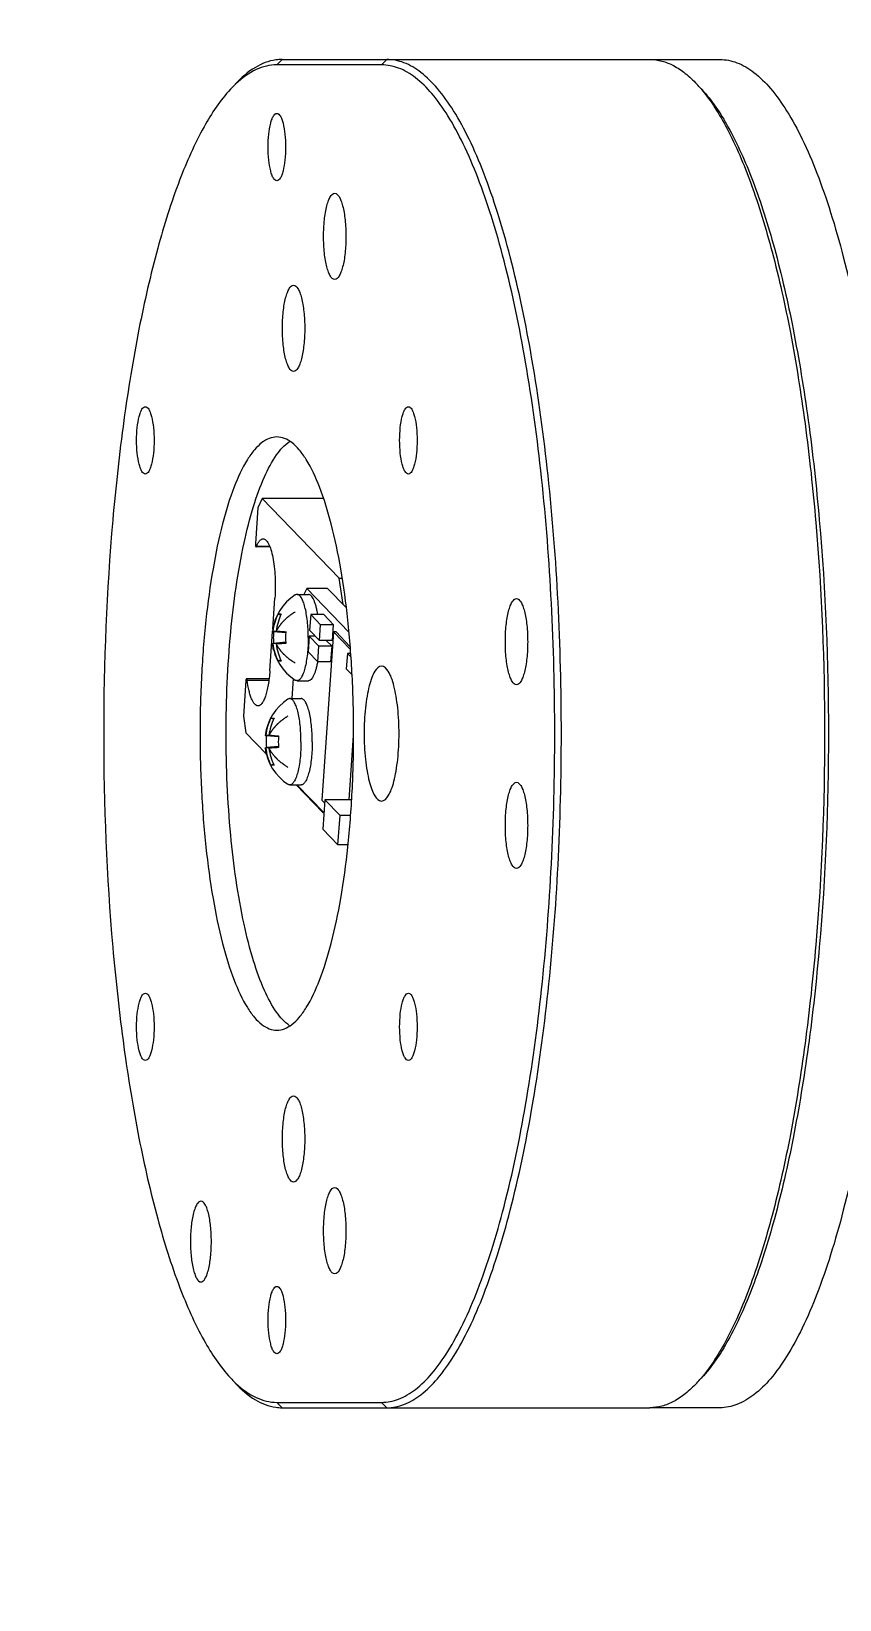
# Model space of a CAD drawing. Header units: millimetres. Extents: x 0 to 841, y 0 to 594.
# Drawn here: x 177.44 to 192.42, y 216 to 245.08 of the extents above; entities that cross this region are included whole.
import ezdxf

# ---------------------------------------------------------------- set-up
doc = ezdxf.new("R2010")
doc.units = ezdxf.units.MM
doc.header["$LTSCALE"] = 46.255
doc.layers.get('0').update_dxf_attribs({"linetype": 'CONTINUOUS'})
doc.layers.add('AXIS', color=7, linetype='CONTINUOUS')
doc.layers.add('COSMETIC', color=7, linetype='CONTINUOUS')
doc.styles.get("Standard").update_dxf_attribs({"font": 'txt', "width": 0.85})
doc.dimstyles.get("Standard").update_dxf_attribs({"dimtxt": 3.5, "dimasz": 3.5, "dimexe": 1.5, "dimexo": 1, "dimtad": 1, "dimtxsty": 'STANDARD', "dimcen": 0.09, "dimadec": 0, "dimazin": 0, "dimtol": 1, "dimtp": 0.01, "dimtm": 0.01, "dimtfac": 1, "dimtofl": 0, "dimtmove": 0, "dimatfit": 3, "dimfxl": 1, "dimtolj": 1, "dimarcsym": 0})

msp = doc.modelspace()

# ---------------------------------------------------------------- linework, layer by layer
at = {"color": 7, "linetype": 'CONTINUOUS'}
for p, q in [((181.988, 244.455), (182.084, 244.555)), ((183.929, 244.455), (181.988, 244.455)), ((182.084, 244.555), (188.903, 244.555)), ((183.929, 244.455), (184.025, 244.555)), ((181.715, 236.417), (181.635, 236.24)), ((183.141, 234.94), (181.715, 236.417)), ((182.853, 236.417), (181.715, 236.417)), ((181.635, 236.24), (181.59, 235.58)), ((181.858, 235.517), (181.602, 235.517)), ((181.854, 235.525), (181.609, 235.525)), ((182.541, 234.748), (182.49, 234.636)), ((183.323, 233.938), (182.541, 234.748)), ((182.927, 234.748), (182.541, 234.748)), ((183.27, 234.393), (182.927, 234.748)), ((183.214, 234.45), (183.141, 234.94)), ((183.141, 234.94), (183.199, 234.94)), ((181.911, 233.99), (181.951, 234.565)), ((182.362, 234.636), (182.571, 234.636)), ((182.06, 234.252), (182.012, 234.271)), ((182.615, 234.262), (182.595, 233.971)), ((182.796, 234.074), (182.615, 234.262)), ((182.856, 234.262), (182.615, 234.262)), ((183.038, 234.074), (182.856, 234.262)), ((181.858, 233.218), (181.908, 233.95)), ((182.152, 233.931), (181.914, 233.955)), ((182.152, 233.924), (181.928, 233.945)), ((182.152, 233.936), (181.976, 233.955)), ((182.587, 233.861), (182.567, 233.571)), ((182.768, 233.674), (182.587, 233.861)), ((182.701, 233.861), (182.587, 233.861)), ((182.595, 233.971), (182.776, 233.783)), ((182.776, 233.783), (182.796, 234.074)), ((183.038, 234.074), (182.796, 234.074)), ((183.036, 233.94), (182.819, 230.818)), ((183.017, 233.783), (183.038, 234.074)), ((183.346, 233.618), (183.036, 233.94)), ((183.084, 233.94), (183.036, 233.94)), ((183.342, 233.673), (183.084, 233.94)), ((182.152, 233.741), (181.914, 233.718)), ((182.152, 233.748), (181.928, 233.727)), ((182.152, 233.736), (181.976, 233.718)), ((182.567, 233.571), (182.748, 233.383)), ((182.748, 233.383), (182.768, 233.674)), ((183.01, 233.674), (182.768, 233.674)), ((183.017, 233.783), (182.776, 233.783)), ((183.01, 233.674), (182.904, 233.783)), ((182.99, 233.383), (183.01, 233.674)), ((183.295, 233.543), (183.275, 233.253)), ((183.356, 233.48), (183.295, 233.543)), ((183.352, 233.543), (183.295, 233.543)), ((182.06, 233.42), (182.012, 233.401)), ((182.99, 233.383), (182.748, 233.383)), ((183.275, 233.253), (183.381, 233.143)), ((181.413, 233.037), (181.367, 232.377)), ((181.426, 233.074), (181.844, 233.074)), ((181.437, 233.046), (181.84, 233.046)), ((182.29, 233.074), (182.265, 232.704)), ((182.362, 233.036), (182.571, 233.036)), ((182.228, 232.704), (182.437, 232.704)), ((181.367, 232.377), (181.413, 232.07)), ((181.413, 232.07), (181.792, 231.678)), ((181.926, 232.321), (181.878, 232.34)), ((182.018, 231.999), (181.78, 232.023)), ((182.018, 231.81), (181.78, 231.786)), ((182.018, 231.992), (181.794, 232.013)), ((182.018, 231.816), (181.794, 231.796)), ((182.018, 232.004), (181.842, 232.023)), ((182.018, 231.804), (181.842, 231.786)), ((183.327, 230.824), (183.41, 232.017)), ((181.926, 231.488), (181.878, 231.469)), ((182.228, 231.104), (182.437, 231.104)), ((182.346, 231.104), (182.84, 230.593)), ((182.36, 231.104), (182.862, 230.585)), ((182.819, 230.818), (182.874, 230.762)), ((182.84, 230.593), (182.844, 230.603)), ((182.878, 230.824), (182.841, 230.284)), ((183.158, 230.535), (182.878, 230.824)), ((183.371, 230.824), (182.878, 230.824)), ((182.84, 230.593), (182.853, 230.593)), ((183.12, 229.995), (183.158, 230.535)), ((183.349, 230.535), (183.158, 230.535)), ((182.841, 230.284), (183.12, 229.995)), ((183.306, 229.995), (183.12, 229.995)), ((181.988, 219.655), (182.084, 219.555)), ((181.988, 219.655), (183.929, 219.655)), ((182.084, 219.555), (188.903, 219.555)), ((183.929, 219.655), (184.025, 219.555))]:
    msp.add_line(p, q, dxfattribs=at)
for centre, radius, start, end in [((182.085, 243.71), 0.845, 90.0238, 97.8487), ((187.914, 242.373), 2.534, 40.2279, 42.9101), ((182.838, 233.836), 0.94, 122.8904, 172.895), ((182.855, 233.837), 0.948, 152.7254, 172.8537), ((182.955, 233.839), 0.986, 153.9986, 173.2611), ((182.863, 233.836), 0.941, 173.359, 179.9974), ((182.863, 233.836), 0.941, 180.0026, 186.641), ((183.31, 233.836), 1.162, 175.0637, 184.9363), ((183.304, 233.837), 1.156, 174.622, 175.0601), ((182.838, 233.836), 0.94, 187.105, 237.1096), ((182.855, 233.836), 0.948, 187.1463, 207.2746), ((182.955, 233.833), 0.986, 186.7389, 206.0014), ((183.304, 233.836), 1.156, 184.9399, 185.378), ((182.704, 231.904), 0.94, 122.8904, 172.895), ((182.721, 231.905), 0.948, 152.7254, 172.8537), ((182.821, 231.907), 0.986, 153.9986, 173.2611), ((182.704, 231.904), 0.94, 187.105, 237.1096), ((182.721, 231.904), 0.948, 187.1463, 207.2746), ((182.729, 231.904), 0.941, 173.359, 179.9974), ((182.729, 231.904), 0.941, 180.0026, 186.641), ((182.821, 231.901), 0.986, 186.7389, 206.0014), ((183.176, 231.904), 1.162, 175.0637, 184.9363), ((183.17, 231.905), 1.156, 174.622, 175.0601), ((183.17, 231.904), 1.156, 184.9399, 185.378), ((187.915, 221.737), 2.533, 317.0897, 319.772), ((182.085, 220.4), 0.845, 262.1517, 269.9762)]:
    msp.add_arc(centre, radius, start, end, dxfattribs=at)
for points, knots in [([(181.969, 244.547), (181.836, 244.529), (181.552, 244.416), (181.327, 244.216), (181.217, 244.098)], [0, 0, 0, 0, 0.454559, 1, 1, 1, 1]), ([(181.988, 244.455), (181.857, 244.455), (181.571, 244.383), (181.34, 244.208), (181.228, 244.103)], [0, 0, 0, 0, 0.460352, 1, 1, 1, 1]), ([(183.929, 219.655), (184.035, 219.655), (184.263, 219.701), (184.582, 219.895), (184.888, 220.201), (185.182, 220.618), (185.463, 221.142), (185.73, 221.769), (185.98, 222.493), (186.301, 223.629), (186.634, 225.242), (186.921, 227.364), (187.098, 229.664), (187.158, 232.055), (187.098, 234.446), (186.921, 236.747), (186.634, 238.868), (186.301, 240.481), (185.98, 241.617), (185.73, 242.341), (185.463, 242.968), (185.182, 243.492), (184.888, 243.909), (184.582, 244.215), (184.263, 244.409), (184.035, 244.455), (183.929, 244.455)], [0, 0, 0, 0, 0.011999, 0.025458, 0.041391, 0.060354, 0.082582, 0.108121, 0.136896, 0.168748, 0.240743, 0.321855, 0.409305, 0.5, 0.590695, 0.678144, 0.759257, 0.831252, 0.863104, 0.891879, 0.917418, 0.939646, 0.958609, 0.974542, 0.988001, 1, 1, 1, 1]), ([(184.025, 219.555), (184.133, 219.555), (184.363, 219.602), (184.684, 219.796), (184.992, 220.106), (185.288, 220.526), (185.572, 221.054), (185.841, 221.686), (186.093, 222.416), (186.417, 223.561), (186.753, 225.187), (187.042, 227.326), (187.221, 229.644), (187.281, 232.055), (187.221, 234.466), (187.042, 236.784), (186.753, 238.923), (186.417, 240.549), (186.093, 241.694), (185.841, 242.424), (185.572, 243.056), (185.288, 243.584), (184.992, 244.004), (184.684, 244.314), (184.363, 244.508), (184.133, 244.555), (184.025, 244.555)], [0, 0, 0, 0, 0.011999, 0.025458, 0.041391, 0.060354, 0.082583, 0.108122, 0.136896, 0.168748, 0.240744, 0.321856, 0.409305, 0.5, 0.590695, 0.678144, 0.759256, 0.831252, 0.863104, 0.891878, 0.917418, 0.939646, 0.958609, 0.974542, 0.988001, 1, 1, 1, 1]), ([(188.903, 244.555), (188.977, 244.555), (189.129, 244.534), (189.352, 244.444), (189.57, 244.296), (189.704, 244.169), (189.77, 244.098)], [0, 0, 0, 0, 0.219567, 0.452614, 0.710123, 1, 1, 1, 1]), ([(181.128, 244.002), (180.935, 243.794), (180.575, 243.248), (180.137, 242.251), (179.743, 240.991), (179.404, 239.501), (179.13, 237.817), (178.856, 235.318), (178.725, 232.055), (178.856, 228.792), (179.13, 226.293), (179.404, 224.609), (179.743, 223.119), (180.137, 221.859), (180.575, 220.862), (180.935, 220.316), (181.128, 220.108)], [0, 0, 0, 0, 0.03441, 0.078554, 0.132223, 0.194526, 0.264151, 0.3395, 0.5, 0.6605, 0.735849, 0.805474, 0.867777, 0.921446, 0.96559, 1, 1, 1, 1]), ([(181.228, 244.103), (181.22, 244.095), (181.185, 244.062), (181.152, 244.028), (181.128, 244.002)], [0, 0, 0, 0, 0.244564, 1, 1, 1, 1]), ([(189.849, 244.009), (190.037, 243.787), (190.387, 243.22), (190.816, 242.2), (191.201, 240.929), (191.531, 239.437), (191.797, 237.761), (192.063, 235.283), (192.19, 232.055), (192.063, 228.827), (191.797, 226.349), (191.531, 224.673), (191.201, 223.181), (190.816, 221.91), (190.387, 220.89), (190.037, 220.323), (189.849, 220.101)], [0, 0, 0, 0, 0.035446, 0.08037, 0.134466, 0.196834, 0.266198, 0.34102, 0.5, 0.65898, 0.733802, 0.803166, 0.865534, 0.91963, 0.964554, 1, 1, 1, 1]), ([(189.86, 244.002), (190.053, 243.794), (190.412, 243.248), (190.85, 242.251), (191.245, 240.991), (191.583, 239.501), (191.857, 237.817), (192.131, 235.318), (192.262, 232.055), (192.131, 228.792), (191.857, 226.293), (191.583, 224.609), (191.245, 223.119), (190.85, 221.859), (190.412, 220.862), (190.053, 220.316), (189.86, 220.108)], [0, 0, 0, 0, 0.03441, 0.078554, 0.132223, 0.194526, 0.264151, 0.3395, 0.5, 0.6605, 0.735849, 0.805474, 0.867777, 0.921446, 0.96559, 1, 1, 1, 1]), ([(181.047, 232.055), (181.047, 232.683), (181.099, 233.868), (181.294, 235.277), (181.534, 236.234), (181.731, 236.785), (181.947, 237.198), (182.128, 237.407), (182.223, 237.471)], [0, 0, 0, 0, 0.333239, 0.629237, 0.753165, 0.856922, 0.938938, 1, 1, 1, 1]), ([(181.59, 235.58), (181.589, 235.566), (181.59, 235.545), (181.594, 235.525), (181.599, 235.517), (181.602, 235.517)], [0, 0, 0, 0, 0.655762, 0.883755, 1, 1, 1, 1]), ([(181.609, 235.525), (181.617, 235.546), (181.634, 235.583), (181.664, 235.628), (181.696, 235.658), (181.721, 235.666), (181.732, 235.666)], [0, 0, 0, 0, 0.341764, 0.615754, 0.828167, 1, 1, 1, 1]), ([(181.732, 235.666), (181.741, 235.666), (181.76, 235.662), (181.786, 235.643), (181.811, 235.613), (181.845, 235.556), (181.882, 235.458), (181.916, 235.316), (181.941, 235.147), (181.956, 234.959), (181.961, 234.763), (181.956, 234.631), (181.951, 234.565)], [0, 0, 0, 0, 0.022701, 0.049036, 0.081292, 0.12051, 0.220521, 0.3474, 0.496067, 0.659701, 0.83044, 1, 1, 1, 1]), ([(181.602, 235.517), (181.603, 235.517), (181.606, 235.518), (181.608, 235.522), (181.609, 235.525)], [0, 0, 0, 0, 0.173936, 1, 1, 1, 1]), ([(182.362, 234.636), (182.356, 234.636), (182.344, 234.634), (182.333, 234.629), (182.328, 234.625)], [0, 0, 0, 0, 0.478696, 1, 1, 1, 1]), ([(182.569, 233.836), (182.569, 233.888), (182.566, 233.99), (182.555, 234.139), (182.536, 234.276), (182.511, 234.396), (182.485, 234.483), (182.461, 234.54), (182.443, 234.574), (182.424, 234.601), (182.404, 234.621), (182.383, 234.633), (182.369, 234.636), (182.362, 234.636)], [0, 0, 0, 0, 0.181403, 0.356305, 0.518537, 0.662534, 0.783744, 0.834825, 0.879283, 0.917211, 0.949081, 0.975998, 1, 1, 1, 1]), ([(182.746, 234.262), (182.742, 234.289), (182.732, 234.342), (182.715, 234.415), (182.695, 234.48), (182.673, 234.534), (182.65, 234.578), (182.626, 234.61), (182.6, 234.631), (182.58, 234.636), (182.571, 234.636)], [0, 0, 0, 0, 0.192233, 0.367462, 0.52349, 0.658679, 0.772181, 0.864414, 0.938074, 1, 1, 1, 1]), ([(182.012, 234.271), (182.015, 234.272), (182.023, 234.273), (182.042, 234.274), (182.057, 234.273), (182.069, 234.271)], [0, 0, 0, 0, 0.175553, 0.399857, 1, 1, 1, 1]), ([(181.905, 233.952), (181.906, 233.954), (181.91, 233.955), (181.913, 233.954), (181.914, 233.955)], [0, 0, 0, 0, 0.494071, 1, 1, 1, 1]), ([(181.928, 233.945), (181.924, 233.946), (181.919, 233.947), (181.912, 233.949), (181.908, 233.95), (181.905, 233.952), (181.905, 233.952)], [0, 0, 0, 0, 0.424191, 0.73014, 0.918777, 1, 1, 1, 1]), ([(181.976, 233.955), (182.001, 233.954), (182.06, 233.951), (182.119, 233.947), (182.153, 233.945)], [0, 0, 0, 0, 0.429894, 1, 1, 1, 1]), ([(182.569, 233.836), (182.569, 233.784), (182.566, 233.682), (182.555, 233.534), (182.536, 233.397), (182.511, 233.276), (182.485, 233.189), (182.461, 233.132), (182.443, 233.098), (182.424, 233.071), (182.404, 233.052), (182.383, 233.039), (182.369, 233.036), (182.362, 233.036)], [0, 0, 0, 0, 0.181403, 0.356305, 0.518537, 0.662534, 0.783744, 0.834825, 0.879283, 0.917211, 0.949081, 0.975998, 1, 1, 1, 1]), ([(181.905, 233.72), (181.905, 233.721), (181.908, 233.722), (181.912, 233.723), (181.919, 233.725), (181.924, 233.727), (181.928, 233.727)], [0, 0, 0, 0, 0.081225, 0.269864, 0.575813, 1, 1, 1, 1]), ([(181.914, 233.718), (181.913, 233.718), (181.91, 233.718), (181.906, 233.719), (181.905, 233.72)], [0, 0, 0, 0, 0.50593, 1, 1, 1, 1]), ([(182.153, 233.727), (182.119, 233.725), (182.06, 233.721), (182.001, 233.718), (181.976, 233.718)], [0, 0, 0, 0, 0.570106, 1, 1, 1, 1]), ([(181.858, 233.218), (181.854, 233.173), (181.847, 233.086), (181.829, 232.962), (181.807, 232.85), (181.78, 232.755), (181.75, 232.677), (181.717, 232.619), (181.681, 232.58), (181.652, 232.569), (181.639, 232.569)], [0, 0, 0, 0, 0.189348, 0.366192, 0.526316, 0.66617, 0.783097, 0.875857, 0.945817, 1, 1, 1, 1]), ([(182.069, 233.401), (182.057, 233.4), (182.042, 233.398), (182.023, 233.399), (182.015, 233.4), (182.012, 233.401)], [0, 0, 0, 0, 0.600143, 0.824447, 1, 1, 1, 1]), ([(182.743, 233.388), (182.738, 233.362), (182.728, 233.313), (182.711, 233.244), (182.692, 233.183), (182.67, 233.132), (182.648, 233.091), (182.624, 233.061), (182.599, 233.041), (182.58, 233.036), (182.571, 233.036)], [0, 0, 0, 0, 0.192073, 0.366828, 0.52227, 0.656947, 0.770192, 0.862583, 0.936932, 1, 1, 1, 1]), ([(183.929, 233.305), (183.877, 233.305), (183.8, 233.217), (183.743, 233.086), (183.694, 232.929), (183.656, 232.742), (183.616, 232.447), (183.605, 232.215), (183.605, 232.055)], [0, 0, 0, 0, 0.116673, 0.212572, 0.334372, 0.479079, 0.642072, 1, 1, 1, 1]), ([(184.252, 232.055), (184.252, 232.215), (184.241, 232.447), (184.201, 232.742), (184.163, 232.929), (184.115, 233.086), (184.057, 233.217), (183.981, 233.305), (183.929, 233.305)], [0, 0, 0, 0, 0.357928, 0.520921, 0.665628, 0.787428, 0.883327, 1, 1, 1, 1]), ([(181.426, 233.074), (181.424, 233.074), (181.42, 233.07), (181.415, 233.058), (181.414, 233.046), (181.413, 233.037)], [0, 0, 0, 0, 0.121711, 0.331859, 1, 1, 1, 1]), ([(181.437, 233.046), (181.436, 233.053), (181.435, 233.062), (181.429, 233.074), (181.426, 233.074)], [0, 0, 0, 0, 0.672425, 1, 1, 1, 1]), ([(181.639, 232.569), (181.628, 232.569), (181.604, 232.576), (181.574, 232.604), (181.545, 232.645), (181.518, 232.701), (181.493, 232.771), (181.462, 232.887), (181.446, 232.98), (181.437, 233.046)], [0, 0, 0, 0, 0.059171, 0.131292, 0.223347, 0.337688, 0.474278, 0.631743, 1, 1, 1, 1]), ([(182.362, 233.036), (182.356, 233.036), (182.344, 233.038), (182.333, 233.044), (182.328, 233.047)], [0, 0, 0, 0, 0.478696, 1, 1, 1, 1]), ([(182.228, 232.704), (182.222, 232.704), (182.21, 232.702), (182.199, 232.697), (182.194, 232.693)], [0, 0, 0, 0, 0.478696, 1, 1, 1, 1]), ([(182.435, 231.904), (182.435, 231.956), (182.432, 232.059), (182.421, 232.207), (182.402, 232.344), (182.378, 232.464), (182.351, 232.551), (182.327, 232.608), (182.309, 232.642), (182.29, 232.669), (182.27, 232.689), (182.249, 232.701), (182.235, 232.704), (182.228, 232.704)], [0, 0, 0, 0, 0.181403, 0.356305, 0.518537, 0.662534, 0.783744, 0.834825, 0.879283, 0.917211, 0.949081, 0.975998, 1, 1, 1, 1]), ([(182.644, 231.904), (182.644, 231.956), (182.642, 232.059), (182.63, 232.207), (182.612, 232.344), (182.587, 232.464), (182.56, 232.551), (182.536, 232.608), (182.518, 232.642), (182.499, 232.669), (182.479, 232.689), (182.459, 232.701), (182.444, 232.704), (182.437, 232.704)], [0, 0, 0, 0, 0.181403, 0.356305, 0.518537, 0.662534, 0.783744, 0.834825, 0.879283, 0.917211, 0.949081, 0.975998, 1, 1, 1, 1]), ([(182.223, 226.639), (182.128, 226.703), (181.947, 226.912), (181.731, 227.325), (181.534, 227.876), (181.294, 228.833), (181.099, 230.242), (181.047, 231.427), (181.047, 232.055)], [0, 0, 0, 0, 0.061062, 0.143078, 0.246835, 0.370763, 0.666761, 1, 1, 1, 1]), ([(181.878, 232.34), (181.881, 232.34), (181.889, 232.342), (181.908, 232.342), (181.923, 232.341), (181.935, 232.34)], [0, 0, 0, 0, 0.175553, 0.399857, 1, 1, 1, 1]), ([(183.605, 232.055), (183.605, 231.895), (183.616, 231.663), (183.656, 231.368), (183.694, 231.181), (183.743, 231.024), (183.8, 230.893), (183.877, 230.805), (183.929, 230.805)], [0, 0, 0, 0, 0.357928, 0.520921, 0.665628, 0.787428, 0.883327, 1, 1, 1, 1]), ([(183.929, 230.805), (183.981, 230.805), (184.057, 230.893), (184.115, 231.024), (184.163, 231.181), (184.201, 231.368), (184.241, 231.663), (184.252, 231.895), (184.252, 232.055)], [0, 0, 0, 0, 0.116673, 0.212572, 0.334372, 0.479079, 0.642072, 1, 1, 1, 1]), ([(181.771, 232.021), (181.772, 232.022), (181.776, 232.023), (181.779, 232.022), (181.78, 232.023)], [0, 0, 0, 0, 0.494071, 1, 1, 1, 1]), ([(181.794, 232.013), (181.79, 232.014), (181.785, 232.015), (181.778, 232.017), (181.774, 232.018), (181.771, 232.02), (181.771, 232.021)], [0, 0, 0, 0, 0.424191, 0.73014, 0.918777, 1, 1, 1, 1]), ([(181.771, 231.788), (181.771, 231.789), (181.774, 231.79), (181.778, 231.792), (181.785, 231.794), (181.79, 231.795), (181.794, 231.796)], [0, 0, 0, 0, 0.081225, 0.269864, 0.575813, 1, 1, 1, 1]), ([(181.78, 231.786), (181.779, 231.786), (181.776, 231.786), (181.772, 231.787), (181.771, 231.788)], [0, 0, 0, 0, 0.50593, 1, 1, 1, 1]), ([(181.842, 232.023), (181.867, 232.022), (181.926, 232.019), (181.985, 232.015), (182.019, 232.013)], [0, 0, 0, 0, 0.429894, 1, 1, 1, 1]), ([(182.019, 231.796), (181.985, 231.793), (181.926, 231.79), (181.867, 231.787), (181.842, 231.786)], [0, 0, 0, 0, 0.570106, 1, 1, 1, 1]), ([(182.435, 231.904), (182.435, 231.852), (182.432, 231.75), (182.421, 231.602), (182.402, 231.465), (182.378, 231.345), (182.351, 231.258), (182.327, 231.2), (182.309, 231.166), (182.29, 231.14), (182.27, 231.12), (182.249, 231.107), (182.235, 231.104), (182.228, 231.104)], [0, 0, 0, 0, 0.181403, 0.356305, 0.518537, 0.662534, 0.783744, 0.834825, 0.879283, 0.917211, 0.949081, 0.975998, 1, 1, 1, 1]), ([(182.644, 231.904), (182.644, 231.852), (182.642, 231.75), (182.63, 231.602), (182.612, 231.465), (182.587, 231.345), (182.56, 231.258), (182.536, 231.2), (182.518, 231.166), (182.499, 231.14), (182.479, 231.12), (182.459, 231.107), (182.444, 231.104), (182.437, 231.104)], [0, 0, 0, 0, 0.181403, 0.356305, 0.518537, 0.662534, 0.783744, 0.834825, 0.879283, 0.917211, 0.949081, 0.975998, 1, 1, 1, 1]), ([(181.935, 231.469), (181.923, 231.468), (181.908, 231.466), (181.889, 231.467), (181.881, 231.468), (181.878, 231.469)], [0, 0, 0, 0, 0.600143, 0.824447, 1, 1, 1, 1]), ([(182.228, 231.104), (182.222, 231.104), (182.21, 231.106), (182.199, 231.112), (182.194, 231.115)], [0, 0, 0, 0, 0.478696, 1, 1, 1, 1]), ([(181.128, 220.108), (181.136, 220.099), (181.169, 220.065), (181.202, 220.031), (181.228, 220.007)], [0, 0, 0, 0, 0.255525, 1, 1, 1, 1]), ([(181.217, 220.012), (181.327, 219.894), (181.552, 219.694), (181.836, 219.581), (181.969, 219.563)], [0, 0, 0, 0, 0.545436, 1, 1, 1, 1]), ([(181.228, 220.007), (181.34, 219.902), (181.571, 219.727), (181.857, 219.655), (181.988, 219.655)], [0, 0, 0, 0, 0.53965, 1, 1, 1, 1]), ([(189.77, 220.012), (189.704, 219.941), (189.57, 219.814), (189.352, 219.666), (189.129, 219.576), (188.977, 219.555), (188.903, 219.555)], [0, 0, 0, 0, 0.28988, 0.547392, 0.780436, 1, 1, 1, 1])]:
    msp.add_open_spline(points, degree=3, knots=knots, dxfattribs=at)
at = {"layer": 'AXIS', "color": 7, "linetype": 'CONTINUOUS'}
for p, q in [((184.025, 244.555), (190.198, 244.555)), ((190.198, 219.555), (188.903, 219.555))]:
    msp.add_line(p, q, dxfattribs=at)
for points, knots in [([(190.198, 244.555), (190.306, 244.555), (190.535, 244.508), (190.857, 244.314), (191.165, 244.004), (191.461, 243.584), (191.745, 243.056), (192.014, 242.424), (192.266, 241.694), (192.59, 240.549), (192.925, 238.923), (193.215, 236.784), (193.393, 234.466), (193.454, 232.055), (193.393, 229.644), (193.215, 227.326), (192.925, 225.187), (192.59, 223.561), (192.266, 222.416), (192.014, 221.686), (191.745, 221.054), (191.461, 220.526), (191.165, 220.106), (190.857, 219.796), (190.535, 219.602), (190.306, 219.555), (190.198, 219.555)], [0, 0, 0, 0, 0.012, 0.025458, 0.041393, 0.060355, 0.082583, 0.108123, 0.136897, 0.168749, 0.240745, 0.321856, 0.409305, 0.5, 0.590695, 0.678144, 0.759255, 0.831251, 0.863103, 0.891877, 0.917417, 0.939645, 0.958607, 0.974542, 0.988, 1, 1, 1, 1]), ([(181.826, 242.93), (181.826, 243.01), (181.833, 243.159), (181.86, 243.332), (181.895, 243.445), (181.923, 243.511), (181.962, 243.555), (181.988, 243.555)], [0, 0, 0, 0, 0.35802, 0.665558, 0.787381, 0.883307, 1, 1, 1, 1]), ([(181.988, 243.555), (182.014, 243.555), (182.052, 243.511), (182.081, 243.445), (182.115, 243.332), (182.142, 243.159), (182.149, 243.01), (182.149, 242.93)], [0, 0, 0, 0, 0.116693, 0.212619, 0.334442, 0.64198, 1, 1, 1, 1]), ([(181.988, 242.305), (181.962, 242.305), (181.923, 242.349), (181.895, 242.415), (181.86, 242.528), (181.833, 242.701), (181.826, 242.85), (181.826, 242.93)], [0, 0, 0, 0, 0.116693, 0.212619, 0.334442, 0.64198, 1, 1, 1, 1]), ([(182.149, 242.93), (182.149, 242.85), (182.142, 242.701), (182.115, 242.528), (182.081, 242.415), (182.052, 242.349), (182.014, 242.305), (181.988, 242.305)], [0, 0, 0, 0, 0.35802, 0.665558, 0.787381, 0.883307, 1, 1, 1, 1]), ([(182.853, 241.273), (182.853, 241.376), (182.86, 241.524), (182.886, 241.713), (182.91, 241.833), (182.941, 241.933), (182.978, 242.017), (183.027, 242.073), (183.06, 242.073)], [0, 0, 0, 0, 0.357937, 0.52092, 0.665629, 0.787424, 0.883317, 1, 1, 1, 1]), ([(183.06, 242.073), (183.094, 242.073), (183.142, 242.017), (183.179, 241.933), (183.21, 241.833), (183.235, 241.713), (183.26, 241.524), (183.267, 241.376), (183.267, 241.273)], [0, 0, 0, 0, 0.116683, 0.212576, 0.334371, 0.47908, 0.642063, 1, 1, 1, 1]), ([(183.06, 240.473), (183.027, 240.473), (182.978, 240.53), (182.941, 240.614), (182.91, 240.714), (182.886, 240.834), (182.86, 241.022), (182.853, 241.171), (182.853, 241.273)], [0, 0, 0, 0, 0.116683, 0.212576, 0.334371, 0.47908, 0.642063, 1, 1, 1, 1]), ([(183.267, 241.273), (183.267, 241.171), (183.26, 241.022), (183.235, 240.834), (183.21, 240.714), (183.179, 240.614), (183.142, 240.53), (183.094, 240.473), (183.06, 240.473)], [0, 0, 0, 0, 0.357937, 0.52092, 0.665629, 0.787424, 0.883317, 1, 1, 1, 1]), ([(182.09, 239.57), (182.09, 239.672), (182.097, 239.821), (182.122, 240.01), (182.147, 240.129), (182.178, 240.23), (182.215, 240.314), (182.263, 240.37), (182.297, 240.37)], [0, 0, 0, 0, 0.357937, 0.52092, 0.665629, 0.787424, 0.883317, 1, 1, 1, 1]), ([(182.297, 240.37), (182.33, 240.37), (182.379, 240.314), (182.416, 240.23), (182.447, 240.129), (182.471, 240.01), (182.497, 239.821), (182.504, 239.672), (182.504, 239.57)], [0, 0, 0, 0, 0.116683, 0.212576, 0.334371, 0.47908, 0.642063, 1, 1, 1, 1]), ([(182.297, 238.77), (182.263, 238.77), (182.215, 238.826), (182.178, 238.91), (182.147, 239.01), (182.122, 239.13), (182.097, 239.319), (182.09, 239.468), (182.09, 239.57)], [0, 0, 0, 0, 0.116683, 0.212576, 0.334371, 0.47908, 0.642063, 1, 1, 1, 1]), ([(182.504, 239.57), (182.504, 239.468), (182.497, 239.319), (182.471, 239.13), (182.447, 239.01), (182.416, 238.91), (182.379, 238.826), (182.33, 238.77), (182.297, 238.77)], [0, 0, 0, 0, 0.357937, 0.52092, 0.665629, 0.787424, 0.883317, 1, 1, 1, 1]), ([(179.388, 237.493), (179.388, 237.572), (179.396, 237.721), (179.422, 237.894), (179.457, 238.008), (179.486, 238.074), (179.524, 238.117), (179.55, 238.117)], [0, 0, 0, 0, 0.35802, 0.665558, 0.787381, 0.883307, 1, 1, 1, 1]), ([(179.55, 238.117), (179.576, 238.117), (179.614, 238.074), (179.643, 238.008), (179.678, 237.894), (179.704, 237.721), (179.712, 237.572), (179.712, 237.493)], [0, 0, 0, 0, 0.116693, 0.212619, 0.334442, 0.64198, 1, 1, 1, 1]), ([(184.263, 237.493), (184.263, 237.572), (184.271, 237.721), (184.297, 237.894), (184.332, 238.008), (184.361, 238.074), (184.399, 238.117), (184.425, 238.117)], [0, 0, 0, 0, 0.35802, 0.665558, 0.787381, 0.883307, 1, 1, 1, 1]), ([(184.425, 238.117), (184.451, 238.117), (184.489, 238.074), (184.518, 238.008), (184.553, 237.894), (184.579, 237.721), (184.587, 237.572), (184.587, 237.493)], [0, 0, 0, 0, 0.116693, 0.212619, 0.334442, 0.64198, 1, 1, 1, 1]), ([(179.55, 236.868), (179.524, 236.868), (179.486, 236.911), (179.457, 236.977), (179.422, 237.091), (179.396, 237.264), (179.388, 237.413), (179.388, 237.493)], [0, 0, 0, 0, 0.116693, 0.212619, 0.334442, 0.64198, 1, 1, 1, 1]), ([(179.712, 237.493), (179.712, 237.413), (179.704, 237.264), (179.678, 237.091), (179.643, 236.977), (179.614, 236.911), (179.576, 236.868), (179.55, 236.868)], [0, 0, 0, 0, 0.35802, 0.665558, 0.787381, 0.883307, 1, 1, 1, 1]), ([(181.988, 237.555), (181.94, 237.555), (181.839, 237.535), (181.698, 237.449), (181.562, 237.313), (181.374, 237.045), (181.165, 236.585), (180.958, 235.904), (180.788, 235.077), (180.66, 234.136), (180.582, 233.116), (180.564, 232.413), (180.564, 232.055)], [0, 0, 0, 0, 0.024004, 0.050925, 0.082797, 0.12073, 0.216176, 0.337398, 0.481409, 0.643659, 0.818579, 1, 1, 1, 1]), ([(183.411, 232.055), (183.411, 232.413), (183.393, 233.116), (183.315, 234.136), (183.188, 235.077), (183.017, 235.904), (182.81, 236.585), (182.601, 237.045), (182.413, 237.313), (182.278, 237.449), (182.136, 237.535), (182.035, 237.555), (181.988, 237.555)], [0, 0, 0, 0, 0.181421, 0.356341, 0.518591, 0.662602, 0.783824, 0.87927, 0.917203, 0.949075, 0.975996, 1, 1, 1, 1]), ([(184.425, 236.868), (184.399, 236.868), (184.361, 236.911), (184.332, 236.977), (184.297, 237.091), (184.271, 237.264), (184.263, 237.413), (184.263, 237.493)], [0, 0, 0, 0, 0.116693, 0.212619, 0.334442, 0.64198, 1, 1, 1, 1]), ([(184.587, 237.493), (184.587, 237.413), (184.579, 237.264), (184.553, 237.091), (184.518, 236.977), (184.489, 236.911), (184.451, 236.868), (184.425, 236.868)], [0, 0, 0, 0, 0.35802, 0.665558, 0.787381, 0.883307, 1, 1, 1, 1]), ([(186.222, 233.758), (186.222, 233.861), (186.229, 234.01), (186.255, 234.198), (186.279, 234.318), (186.31, 234.418), (186.347, 234.502), (186.396, 234.558), (186.429, 234.558)], [0, 0, 0, 0, 0.357937, 0.52092, 0.665629, 0.787424, 0.883317, 1, 1, 1, 1]), ([(186.429, 234.558), (186.462, 234.558), (186.511, 234.502), (186.548, 234.418), (186.579, 234.318), (186.604, 234.198), (186.629, 234.01), (186.636, 233.861), (186.636, 233.758)], [0, 0, 0, 0, 0.116683, 0.212576, 0.334371, 0.47908, 0.642063, 1, 1, 1, 1]), ([(186.429, 232.958), (186.396, 232.958), (186.347, 233.015), (186.31, 233.099), (186.279, 233.199), (186.255, 233.319), (186.229, 233.507), (186.222, 233.656), (186.222, 233.758)], [0, 0, 0, 0, 0.116683, 0.212576, 0.334371, 0.47908, 0.642063, 1, 1, 1, 1]), ([(186.636, 233.758), (186.636, 233.656), (186.629, 233.507), (186.604, 233.319), (186.579, 233.199), (186.548, 233.099), (186.511, 233.015), (186.462, 232.958), (186.429, 232.958)], [0, 0, 0, 0, 0.357937, 0.52092, 0.665629, 0.787424, 0.883317, 1, 1, 1, 1]), ([(180.564, 232.055), (180.564, 231.697), (180.582, 230.994), (180.66, 229.974), (180.788, 229.033), (180.958, 228.206), (181.165, 227.525), (181.374, 227.065), (181.562, 226.797), (181.698, 226.661), (181.839, 226.575), (181.94, 226.555), (181.988, 226.555)], [0, 0, 0, 0, 0.181421, 0.356341, 0.518591, 0.662602, 0.783824, 0.87927, 0.917203, 0.949075, 0.975996, 1, 1, 1, 1]), ([(181.988, 226.555), (182.035, 226.555), (182.136, 226.575), (182.278, 226.661), (182.413, 226.797), (182.601, 227.065), (182.81, 227.525), (183.017, 228.206), (183.188, 229.033), (183.315, 229.974), (183.393, 230.994), (183.411, 231.697), (183.411, 232.055)], [0, 0, 0, 0, 0.024004, 0.050925, 0.082797, 0.12073, 0.216176, 0.337398, 0.481409, 0.643659, 0.818579, 1, 1, 1, 1]), ([(186.222, 230.352), (186.222, 230.454), (186.229, 230.603), (186.255, 230.791), (186.279, 230.911), (186.31, 231.011), (186.347, 231.095), (186.396, 231.152), (186.429, 231.152)], [0, 0, 0, 0, 0.357937, 0.52092, 0.665629, 0.787424, 0.883317, 1, 1, 1, 1]), ([(186.429, 231.152), (186.462, 231.152), (186.511, 231.095), (186.548, 231.011), (186.579, 230.911), (186.604, 230.791), (186.629, 230.603), (186.636, 230.454), (186.636, 230.352)], [0, 0, 0, 0, 0.116683, 0.212576, 0.334371, 0.47908, 0.642063, 1, 1, 1, 1]), ([(186.429, 229.552), (186.396, 229.552), (186.347, 229.608), (186.31, 229.692), (186.279, 229.792), (186.255, 229.912), (186.229, 230.1), (186.222, 230.249), (186.222, 230.352)], [0, 0, 0, 0, 0.116683, 0.212576, 0.334371, 0.47908, 0.642063, 1, 1, 1, 1]), ([(186.636, 230.352), (186.636, 230.249), (186.629, 230.1), (186.604, 229.912), (186.579, 229.792), (186.548, 229.692), (186.511, 229.608), (186.462, 229.552), (186.429, 229.552)], [0, 0, 0, 0, 0.357937, 0.52092, 0.665629, 0.787424, 0.883317, 1, 1, 1, 1]), ([(179.388, 226.618), (179.388, 226.697), (179.396, 226.846), (179.422, 227.019), (179.457, 227.133), (179.486, 227.199), (179.524, 227.242), (179.55, 227.242)], [0, 0, 0, 0, 0.35802, 0.665558, 0.787381, 0.883307, 1, 1, 1, 1]), ([(179.55, 227.242), (179.576, 227.242), (179.614, 227.199), (179.643, 227.133), (179.678, 227.019), (179.704, 226.846), (179.712, 226.697), (179.712, 226.618)], [0, 0, 0, 0, 0.116693, 0.212619, 0.334442, 0.64198, 1, 1, 1, 1]), ([(184.263, 226.618), (184.263, 226.697), (184.271, 226.846), (184.297, 227.019), (184.332, 227.133), (184.361, 227.199), (184.399, 227.242), (184.425, 227.242)], [0, 0, 0, 0, 0.35802, 0.665558, 0.787381, 0.883307, 1, 1, 1, 1]), ([(184.425, 227.242), (184.451, 227.242), (184.489, 227.199), (184.518, 227.133), (184.553, 227.019), (184.579, 226.846), (184.587, 226.697), (184.587, 226.618)], [0, 0, 0, 0, 0.116693, 0.212619, 0.334442, 0.64198, 1, 1, 1, 1]), ([(179.55, 225.993), (179.524, 225.993), (179.486, 226.036), (179.457, 226.102), (179.422, 226.216), (179.396, 226.389), (179.388, 226.538), (179.388, 226.618)], [0, 0, 0, 0, 0.116693, 0.212619, 0.334442, 0.64198, 1, 1, 1, 1]), ([(179.712, 226.618), (179.712, 226.538), (179.704, 226.389), (179.678, 226.216), (179.643, 226.102), (179.614, 226.036), (179.576, 225.993), (179.55, 225.993)], [0, 0, 0, 0, 0.35802, 0.665558, 0.787381, 0.883307, 1, 1, 1, 1]), ([(184.425, 225.993), (184.399, 225.993), (184.361, 226.036), (184.332, 226.102), (184.297, 226.216), (184.271, 226.389), (184.263, 226.538), (184.263, 226.618)], [0, 0, 0, 0, 0.116693, 0.212619, 0.334442, 0.64198, 1, 1, 1, 1]), ([(184.587, 226.618), (184.587, 226.538), (184.579, 226.389), (184.553, 226.216), (184.518, 226.102), (184.489, 226.036), (184.451, 225.993), (184.425, 225.993)], [0, 0, 0, 0, 0.35802, 0.665558, 0.787381, 0.883307, 1, 1, 1, 1]), ([(182.09, 224.54), (182.09, 224.642), (182.097, 224.791), (182.122, 224.98), (182.147, 225.1), (182.178, 225.2), (182.215, 225.284), (182.263, 225.34), (182.297, 225.34)], [0, 0, 0, 0, 0.357937, 0.52092, 0.665629, 0.787424, 0.883317, 1, 1, 1, 1]), ([(182.297, 225.34), (182.33, 225.34), (182.379, 225.284), (182.416, 225.2), (182.447, 225.1), (182.471, 224.98), (182.497, 224.791), (182.504, 224.642), (182.504, 224.54)], [0, 0, 0, 0, 0.116683, 0.212576, 0.334371, 0.47908, 0.642063, 1, 1, 1, 1]), ([(182.297, 223.74), (182.263, 223.74), (182.215, 223.796), (182.178, 223.88), (182.147, 223.981), (182.122, 224.1), (182.097, 224.289), (182.09, 224.438), (182.09, 224.54)], [0, 0, 0, 0, 0.116683, 0.212576, 0.334371, 0.47908, 0.642063, 1, 1, 1, 1]), ([(182.504, 224.54), (182.504, 224.438), (182.497, 224.289), (182.471, 224.1), (182.447, 223.981), (182.416, 223.88), (182.379, 223.796), (182.33, 223.74), (182.297, 223.74)], [0, 0, 0, 0, 0.357937, 0.52092, 0.665629, 0.787424, 0.883317, 1, 1, 1, 1]), ([(182.853, 222.837), (182.853, 222.939), (182.86, 223.088), (182.886, 223.276), (182.91, 223.396), (182.941, 223.496), (182.978, 223.58), (183.027, 223.637), (183.06, 223.637)], [0, 0, 0, 0, 0.357937, 0.52092, 0.665629, 0.787424, 0.883317, 1, 1, 1, 1]), ([(183.06, 223.637), (183.094, 223.637), (183.142, 223.58), (183.179, 223.496), (183.21, 223.396), (183.235, 223.276), (183.26, 223.088), (183.267, 222.939), (183.267, 222.837)], [0, 0, 0, 0, 0.116683, 0.212576, 0.334371, 0.47908, 0.642063, 1, 1, 1, 1]), ([(180.58, 223.387), (180.549, 223.387), (180.503, 223.334), (180.469, 223.255), (180.427, 223.119), (180.395, 222.911), (180.386, 222.733), (180.386, 222.637)], [0, 0, 0, 0, 0.116693, 0.212619, 0.334442, 0.64198, 1, 1, 1, 1]), ([(180.774, 222.637), (180.774, 222.733), (180.765, 222.911), (180.734, 223.119), (180.692, 223.255), (180.657, 223.334), (180.611, 223.387), (180.58, 223.387)], [0, 0, 0, 0, 0.35802, 0.665558, 0.787381, 0.883307, 1, 1, 1, 1]), ([(183.06, 222.037), (183.027, 222.037), (182.978, 222.093), (182.941, 222.177), (182.91, 222.277), (182.886, 222.397), (182.86, 222.586), (182.853, 222.734), (182.853, 222.837)], [0, 0, 0, 0, 0.116683, 0.212576, 0.334371, 0.47908, 0.642063, 1, 1, 1, 1]), ([(183.267, 222.837), (183.267, 222.734), (183.26, 222.586), (183.235, 222.397), (183.21, 222.277), (183.179, 222.177), (183.142, 222.093), (183.094, 222.037), (183.06, 222.037)], [0, 0, 0, 0, 0.357937, 0.52092, 0.665629, 0.787424, 0.883317, 1, 1, 1, 1]), ([(180.386, 222.637), (180.386, 222.541), (180.395, 222.363), (180.427, 222.155), (180.469, 222.018), (180.503, 221.94), (180.549, 221.887), (180.58, 221.887)], [0, 0, 0, 0, 0.35802, 0.665558, 0.787381, 0.883307, 1, 1, 1, 1]), ([(180.58, 221.887), (180.611, 221.887), (180.657, 221.94), (180.692, 222.018), (180.734, 222.155), (180.765, 222.363), (180.774, 222.541), (180.774, 222.637)], [0, 0, 0, 0, 0.116693, 0.212619, 0.334442, 0.64198, 1, 1, 1, 1]), ([(181.826, 221.18), (181.826, 221.26), (181.833, 221.409), (181.86, 221.582), (181.895, 221.695), (181.923, 221.761), (181.962, 221.805), (181.988, 221.805)], [0, 0, 0, 0, 0.35802, 0.665558, 0.787381, 0.883307, 1, 1, 1, 1]), ([(181.988, 221.805), (182.014, 221.805), (182.052, 221.761), (182.081, 221.695), (182.115, 221.582), (182.142, 221.409), (182.149, 221.26), (182.149, 221.18)], [0, 0, 0, 0, 0.116693, 0.212619, 0.334442, 0.64198, 1, 1, 1, 1]), ([(181.988, 220.555), (181.962, 220.555), (181.923, 220.599), (181.895, 220.665), (181.86, 220.778), (181.833, 220.951), (181.826, 221.1), (181.826, 221.18)], [0, 0, 0, 0, 0.116693, 0.212619, 0.334442, 0.64198, 1, 1, 1, 1]), ([(182.149, 221.18), (182.149, 221.1), (182.142, 220.951), (182.115, 220.778), (182.081, 220.665), (182.052, 220.599), (182.014, 220.555), (181.988, 220.555)], [0, 0, 0, 0, 0.35802, 0.665558, 0.787381, 0.883307, 1, 1, 1, 1])]:
    msp.add_open_spline(points, degree=3, knots=knots, dxfattribs=at)
at = {"layer": 'COSMETIC', "color": 7, "linetype": 'CONTINUOUS'}
for points, knots in [([(182.326, 234.311), (182.317, 234.305), (182.303, 234.296), (182.284, 234.283), (182.272, 234.276), (182.263, 234.27), (182.257, 234.266), (182.253, 234.263), (182.251, 234.261), (182.248, 234.26), (182.246, 234.258), (182.239, 234.253), (182.229, 234.245), (182.217, 234.235), (182.204, 234.225), (182.194, 234.217), (182.187, 234.212), (182.185, 234.21), (182.183, 234.209), (182.18, 234.207), (182.177, 234.203), (182.172, 234.199), (182.164, 234.191), (182.154, 234.182), (182.144, 234.173), (182.136, 234.165), (182.13, 234.16), (182.125, 234.155), (182.121, 234.152), (182.119, 234.15), (182.118, 234.149), (182.116, 234.147), (182.115, 234.145), (182.112, 234.142), (182.107, 234.137), (182.102, 234.131), (182.095, 234.124), (182.087, 234.114), (182.078, 234.105), (182.071, 234.097), (182.067, 234.092), (182.064, 234.089), (182.062, 234.087), (182.061, 234.085), (182.059, 234.083), (182.055, 234.076), (182.048, 234.067), (182.039, 234.055), (182.031, 234.045), (182.025, 234.036), (182.021, 234.031), (182.018, 234.027), (182.016, 234.025), (182.015, 234.022), (182.014, 234.02), (182.011, 234.017), (182.008, 234.011), (182.004, 234.003), (181.997, 233.993), (181.988, 233.976), (181.98, 233.963), (181.976, 233.955)], [0, 0, 0, 0, 0.0625, 0.09375, 0.125, 0.140625, 0.15625, 0.164062, 0.167969, 0.171875, 0.179688, 0.1875, 0.21875, 0.25, 0.28125, 0.3125, 0.320312, 0.328125, 0.332031, 0.335938, 0.34375, 0.359375, 0.375, 0.40625, 0.4375, 0.453125, 0.46875, 0.484375, 0.492188, 0.496094, 0.5, 0.503906, 0.507812, 0.515625, 0.53125, 0.546875, 0.5625, 0.59375, 0.625, 0.640625, 0.65625, 0.664062, 0.667969, 0.671875, 0.679688, 0.6875, 0.71875, 0.75, 0.78125, 0.796875, 0.8125, 0.820312, 0.828125, 0.832031, 0.835938, 0.84375, 0.859375, 0.875, 0.90625, 0.9375, 1, 1, 1, 1]), ([(181.923, 234.049), (181.922, 234.045), (181.921, 234.04), (181.92, 234.032), (181.919, 234.026), (181.918, 234.02), (181.917, 234.014), (181.917, 234.008), (181.916, 234.003), (181.916, 233.997), (181.915, 233.991), (181.915, 233.985), (181.915, 233.979), (181.914, 233.973), (181.914, 233.965), (181.914, 233.959), (181.914, 233.955)], [0, 0, 0, 0, 0.125, 0.1875, 0.25, 0.3125, 0.375, 0.4375, 0.5, 0.5625, 0.625, 0.6875, 0.75, 0.8125, 0.875, 1, 1, 1, 1]), ([(181.928, 234.072), (181.928, 234.071), (181.928, 234.071), (181.928, 234.07), (181.928, 234.07), (181.928, 234.069), (181.927, 234.069), (181.927, 234.068), (181.927, 234.067), (181.927, 234.066), (181.926, 234.064), (181.926, 234.063), (181.926, 234.062), (181.926, 234.061), (181.926, 234.061), (181.925, 234.061), (181.925, 234.06), (181.925, 234.06), (181.925, 234.06), (181.925, 234.059), (181.925, 234.059), (181.925, 234.058), (181.925, 234.058), (181.925, 234.057), (181.924, 234.056), (181.924, 234.055), (181.924, 234.052), (181.923, 234.051), (181.923, 234.049)], [0, 0, 0, 0, 0.0625, 0.125, 0.15625, 0.171875, 0.1875, 0.21875, 0.25, 0.3125, 0.375, 0.4375, 0.46875, 0.484375, 0.5, 0.515625, 0.53125, 0.5625, 0.59375, 0.625, 0.65625, 0.671875, 0.6875, 0.71875, 0.75, 0.8125, 0.875, 1, 1, 1, 1]), ([(181.923, 233.624), (181.923, 233.625), (181.922, 233.628), (181.921, 233.633), (181.921, 233.635), (181.92, 233.637), (181.92, 233.639), (181.92, 233.642), (181.919, 233.645), (181.918, 233.65), (181.918, 233.656), (181.917, 233.662), (181.916, 233.668), (181.916, 233.674), (181.915, 233.68), (181.915, 233.686), (181.915, 233.691), (181.915, 233.695), (181.914, 233.697), (181.914, 233.699), (181.914, 233.701), (181.914, 233.705), (181.914, 233.711), (181.914, 233.715), (181.914, 233.718)], [0, 0, 0, 0, 0.0625, 0.125, 0.15625, 0.171875, 0.1875, 0.21875, 0.25, 0.3125, 0.375, 0.4375, 0.5, 0.5625, 0.625, 0.6875, 0.75, 0.78125, 0.8125, 0.828125, 0.84375, 0.875, 0.9375, 1, 1, 1, 1]), ([(181.928, 233.601), (181.928, 233.601), (181.928, 233.602), (181.928, 233.602), (181.928, 233.603), (181.928, 233.603), (181.927, 233.604), (181.927, 233.604), (181.927, 233.605), (181.927, 233.607), (181.926, 233.608), (181.926, 233.61), (181.926, 233.611), (181.926, 233.611), (181.926, 233.612), (181.925, 233.612), (181.925, 233.612), (181.925, 233.612), (181.925, 233.613), (181.925, 233.613), (181.925, 233.614), (181.925, 233.614), (181.925, 233.615), (181.925, 233.615), (181.924, 233.616), (181.924, 233.617), (181.924, 233.618), (181.924, 233.621), (181.923, 233.622), (181.923, 233.624)], [0, 0, 0, 0, 0.0625, 0.125, 0.15625, 0.171875, 0.1875, 0.21875, 0.25, 0.3125, 0.375, 0.4375, 0.46875, 0.484375, 0.5, 0.515625, 0.53125, 0.5625, 0.59375, 0.625, 0.65625, 0.671875, 0.6875, 0.71875, 0.75, 0.8125, 0.84375, 0.875, 1, 1, 1, 1]), ([(182.326, 233.361), (182.317, 233.367), (182.303, 233.377), (182.284, 233.389), (182.272, 233.397), (182.263, 233.403), (182.257, 233.407), (182.253, 233.409), (182.251, 233.411), (182.248, 233.413), (182.246, 233.415), (182.239, 233.42), (182.229, 233.427), (182.217, 233.437), (182.204, 233.448), (182.194, 233.455), (182.187, 233.46), (182.185, 233.462), (182.183, 233.464), (182.18, 233.466), (182.177, 233.469), (182.172, 233.474), (182.164, 233.481), (182.154, 233.49), (182.144, 233.5), (182.136, 233.507), (182.13, 233.513), (182.125, 233.517), (182.121, 233.521), (182.119, 233.523), (182.118, 233.524), (182.116, 233.525), (182.115, 233.527), (182.112, 233.531), (182.107, 233.535), (182.102, 233.541), (182.095, 233.549), (182.087, 233.558), (182.078, 233.568), (182.071, 233.575), (182.067, 233.58), (182.064, 233.583), (182.062, 233.585), (182.061, 233.587), (182.059, 233.59), (182.055, 233.596), (182.048, 233.605), (182.039, 233.618), (182.031, 233.628), (182.025, 233.636), (182.021, 233.641), (182.018, 233.645), (182.016, 233.648), (182.015, 233.65), (182.014, 233.652), (182.011, 233.656), (182.008, 233.661), (182.004, 233.669), (181.997, 233.68), (181.988, 233.697), (181.98, 233.709), (181.976, 233.718)], [0, 0, 0, 0, 0.0625, 0.09375, 0.125, 0.140625, 0.15625, 0.164062, 0.167969, 0.171875, 0.179688, 0.1875, 0.21875, 0.25, 0.28125, 0.3125, 0.320312, 0.328125, 0.332031, 0.335938, 0.34375, 0.359375, 0.375, 0.40625, 0.4375, 0.453125, 0.46875, 0.484375, 0.492188, 0.496094, 0.5, 0.503906, 0.507812, 0.515625, 0.53125, 0.546875, 0.5625, 0.59375, 0.625, 0.640625, 0.65625, 0.664062, 0.667969, 0.671875, 0.679688, 0.6875, 0.71875, 0.75, 0.78125, 0.796875, 0.8125, 0.820312, 0.828125, 0.832031, 0.835938, 0.84375, 0.859375, 0.875, 0.90625, 0.9375, 1, 1, 1, 1]), ([(182.192, 232.379), (182.183, 232.373), (182.169, 232.364), (182.15, 232.352), (182.138, 232.344), (182.129, 232.338), (182.123, 232.334), (182.119, 232.331), (182.117, 232.33), (182.114, 232.328), (182.112, 232.326), (182.105, 232.321), (182.096, 232.313), (182.083, 232.303), (182.07, 232.293), (182.06, 232.285), (182.053, 232.28), (182.051, 232.278), (182.049, 232.277), (182.046, 232.275), (182.043, 232.272), (182.038, 232.267), (182.03, 232.259), (182.02, 232.25), (182.01, 232.241), (182.002, 232.233), (181.996, 232.228), (181.991, 232.223), (181.987, 232.22), (181.985, 232.218), (181.984, 232.217), (181.982, 232.215), (181.981, 232.213), (181.978, 232.21), (181.973, 232.205), (181.968, 232.2), (181.961, 232.192), (181.953, 232.182), (181.944, 232.173), (181.937, 232.165), (181.933, 232.161), (181.93, 232.157), (181.928, 232.155), (181.927, 232.153), (181.925, 232.151), (181.921, 232.144), (181.914, 232.135), (181.905, 232.123), (181.897, 232.113), (181.891, 232.104), (181.887, 232.099), (181.884, 232.095), (181.882, 232.093), (181.881, 232.091), (181.88, 232.089), (181.878, 232.085), (181.874, 232.08), (181.87, 232.071), (181.863, 232.061), (181.854, 232.044), (181.846, 232.031), (181.842, 232.023)], [0, 0, 0, 0, 0.0625, 0.09375, 0.125, 0.140625, 0.15625, 0.164062, 0.167969, 0.171875, 0.179688, 0.1875, 0.21875, 0.25, 0.28125, 0.3125, 0.320312, 0.328125, 0.332031, 0.335938, 0.34375, 0.359375, 0.375, 0.40625, 0.4375, 0.453125, 0.46875, 0.484375, 0.492188, 0.496094, 0.5, 0.503906, 0.507812, 0.515625, 0.53125, 0.546875, 0.5625, 0.59375, 0.625, 0.640625, 0.65625, 0.664062, 0.667969, 0.671875, 0.679688, 0.6875, 0.71875, 0.75, 0.78125, 0.796875, 0.8125, 0.820312, 0.828125, 0.832031, 0.835938, 0.84375, 0.859375, 0.875, 0.90625, 0.9375, 1, 1, 1, 1]), ([(181.789, 232.117), (181.788, 232.114), (181.787, 232.108), (181.786, 232.1), (181.785, 232.094), (181.784, 232.088), (181.783, 232.083), (181.783, 232.077), (181.782, 232.071), (181.782, 232.065), (181.781, 232.059), (181.781, 232.053), (181.781, 232.047), (181.78, 232.041), (181.78, 232.033), (181.78, 232.027), (181.78, 232.023)], [0, 0, 0, 0, 0.125, 0.1875, 0.25, 0.3125, 0.375, 0.4375, 0.5, 0.5625, 0.625, 0.6875, 0.75, 0.8125, 0.875, 1, 1, 1, 1]), ([(181.794, 232.14), (181.794, 232.14), (181.794, 232.139), (181.794, 232.138), (181.794, 232.138), (181.794, 232.138), (181.794, 232.137), (181.793, 232.136), (181.793, 232.135), (181.793, 232.134), (181.792, 232.132), (181.792, 232.131), (181.792, 232.13), (181.792, 232.129), (181.792, 232.129), (181.792, 232.129), (181.791, 232.128), (181.791, 232.128), (181.791, 232.128), (181.791, 232.127), (181.791, 232.127), (181.791, 232.127), (181.791, 232.126), (181.791, 232.125), (181.791, 232.124), (181.79, 232.123), (181.79, 232.121), (181.789, 232.119), (181.789, 232.117)], [0, 0, 0, 0, 0.0625, 0.125, 0.15625, 0.171875, 0.1875, 0.21875, 0.25, 0.3125, 0.375, 0.4375, 0.46875, 0.484375, 0.5, 0.515625, 0.53125, 0.5625, 0.59375, 0.625, 0.65625, 0.671875, 0.6875, 0.71875, 0.75, 0.8125, 0.875, 1, 1, 1, 1]), ([(181.789, 231.692), (181.789, 231.693), (181.788, 231.697), (181.787, 231.701), (181.787, 231.704), (181.786, 231.705), (181.786, 231.707), (181.786, 231.71), (181.785, 231.714), (181.784, 231.718), (181.784, 231.724), (181.783, 231.73), (181.782, 231.736), (181.782, 231.742), (181.781, 231.748), (181.781, 231.754), (181.781, 231.759), (181.781, 231.763), (181.78, 231.765), (181.78, 231.767), (181.78, 231.769), (181.78, 231.773), (181.78, 231.779), (181.78, 231.784), (181.78, 231.786)], [0, 0, 0, 0, 0.0625, 0.125, 0.15625, 0.171875, 0.1875, 0.21875, 0.25, 0.3125, 0.375, 0.4375, 0.5, 0.5625, 0.625, 0.6875, 0.75, 0.78125, 0.8125, 0.828125, 0.84375, 0.875, 0.9375, 1, 1, 1, 1]), ([(182.192, 231.429), (182.183, 231.436), (182.169, 231.445), (182.15, 231.457), (182.138, 231.465), (182.129, 231.471), (182.123, 231.475), (182.119, 231.478), (182.117, 231.479), (182.114, 231.481), (182.112, 231.483), (182.105, 231.488), (182.096, 231.496), (182.083, 231.506), (182.07, 231.516), (182.06, 231.523), (182.053, 231.528), (182.051, 231.53), (182.049, 231.532), (182.046, 231.534), (182.043, 231.537), (182.038, 231.542), (182.03, 231.549), (182.02, 231.559), (182.01, 231.568), (182.002, 231.575), (181.996, 231.581), (181.991, 231.586), (181.987, 231.589), (181.985, 231.591), (181.984, 231.592), (181.982, 231.593), (181.981, 231.595), (181.978, 231.599), (181.973, 231.603), (181.968, 231.609), (181.961, 231.617), (181.953, 231.626), (181.944, 231.636), (181.937, 231.643), (181.933, 231.648), (181.93, 231.651), (181.928, 231.653), (181.927, 231.656), (181.925, 231.658), (181.921, 231.664), (181.914, 231.673), (181.905, 231.686), (181.897, 231.696), (181.891, 231.704), (181.887, 231.709), (181.884, 231.713), (181.882, 231.716), (181.881, 231.718), (181.88, 231.72), (181.878, 231.724), (181.874, 231.729), (181.87, 231.737), (181.863, 231.748), (181.854, 231.765), (181.846, 231.777), (181.842, 231.786)], [0, 0, 0, 0, 0.0625, 0.09375, 0.125, 0.140625, 0.15625, 0.164062, 0.167969, 0.171875, 0.179688, 0.1875, 0.21875, 0.25, 0.28125, 0.3125, 0.320312, 0.328125, 0.332031, 0.335938, 0.34375, 0.359375, 0.375, 0.40625, 0.4375, 0.453125, 0.46875, 0.484375, 0.492188, 0.496094, 0.5, 0.503906, 0.507812, 0.515625, 0.53125, 0.546875, 0.5625, 0.59375, 0.625, 0.640625, 0.65625, 0.664062, 0.667969, 0.671875, 0.679688, 0.6875, 0.71875, 0.75, 0.78125, 0.796875, 0.8125, 0.820312, 0.828125, 0.832031, 0.835938, 0.84375, 0.859375, 0.875, 0.90625, 0.9375, 1, 1, 1, 1]), ([(181.794, 231.669), (181.794, 231.669), (181.794, 231.67), (181.794, 231.67), (181.794, 231.671), (181.794, 231.671), (181.794, 231.672), (181.793, 231.672), (181.793, 231.674), (181.793, 231.675), (181.792, 231.677), (181.792, 231.678), (181.792, 231.679), (181.792, 231.679), (181.792, 231.68), (181.792, 231.68), (181.791, 231.68), (181.791, 231.681), (181.791, 231.681), (181.791, 231.681), (181.791, 231.682), (181.791, 231.682), (181.791, 231.683), (181.791, 231.683), (181.791, 231.684), (181.79, 231.685), (181.79, 231.687), (181.79, 231.689), (181.789, 231.69), (181.789, 231.692)], [0, 0, 0, 0, 0.0625, 0.125, 0.15625, 0.171875, 0.1875, 0.21875, 0.25, 0.3125, 0.375, 0.4375, 0.46875, 0.484375, 0.5, 0.515625, 0.53125, 0.5625, 0.59375, 0.625, 0.65625, 0.671875, 0.6875, 0.71875, 0.75, 0.8125, 0.84375, 0.875, 1, 1, 1, 1])]:
    msp.add_open_spline(points, degree=3, knots=knots, dxfattribs=at)

# ---------------------------------------------------------------- leaders
at = {"color": 2, "linetype": 'CONTINUOUS'}
for points in [[(234.738, 241.699), (190.546, 266.293), (184.546, 266.293)], [(215.483, 231.558), (185.464, 181.572), (177.438, 181.572)]]:
    msp.add_leader(points, dimstyle='STANDARD', override={"dimtad": 0, "dimldrblk": 'DOT'}, dxfattribs=at)

doc.saveas('drawing.dxf')
